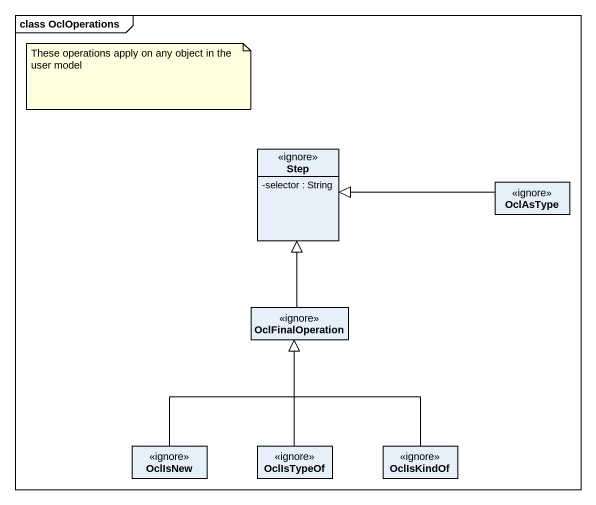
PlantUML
@startuml
mainframe class OclOperations
hide circle
hide empty members
skinparam classAttributeIconSize 0
class Step <<ignore>> {
  -selector : String
}
class OclAsType <<ignore>>
class OclFinalOperation <<ignore>>
class OclIsNew <<ignore>>
class OclIsTypeOf <<ignore>>
class OclIsKindOf <<ignore>>
OclAsType -left-|> Step
OclFinalOperation -up-|> Step
OclIsNew -up-|> OclFinalOperation
OclIsTypeOf -up-|> OclFinalOperation
OclIsKindOf -up-|> OclFinalOperation
note as N1
  These operations apply on any object in the user model
end note
@enduml
